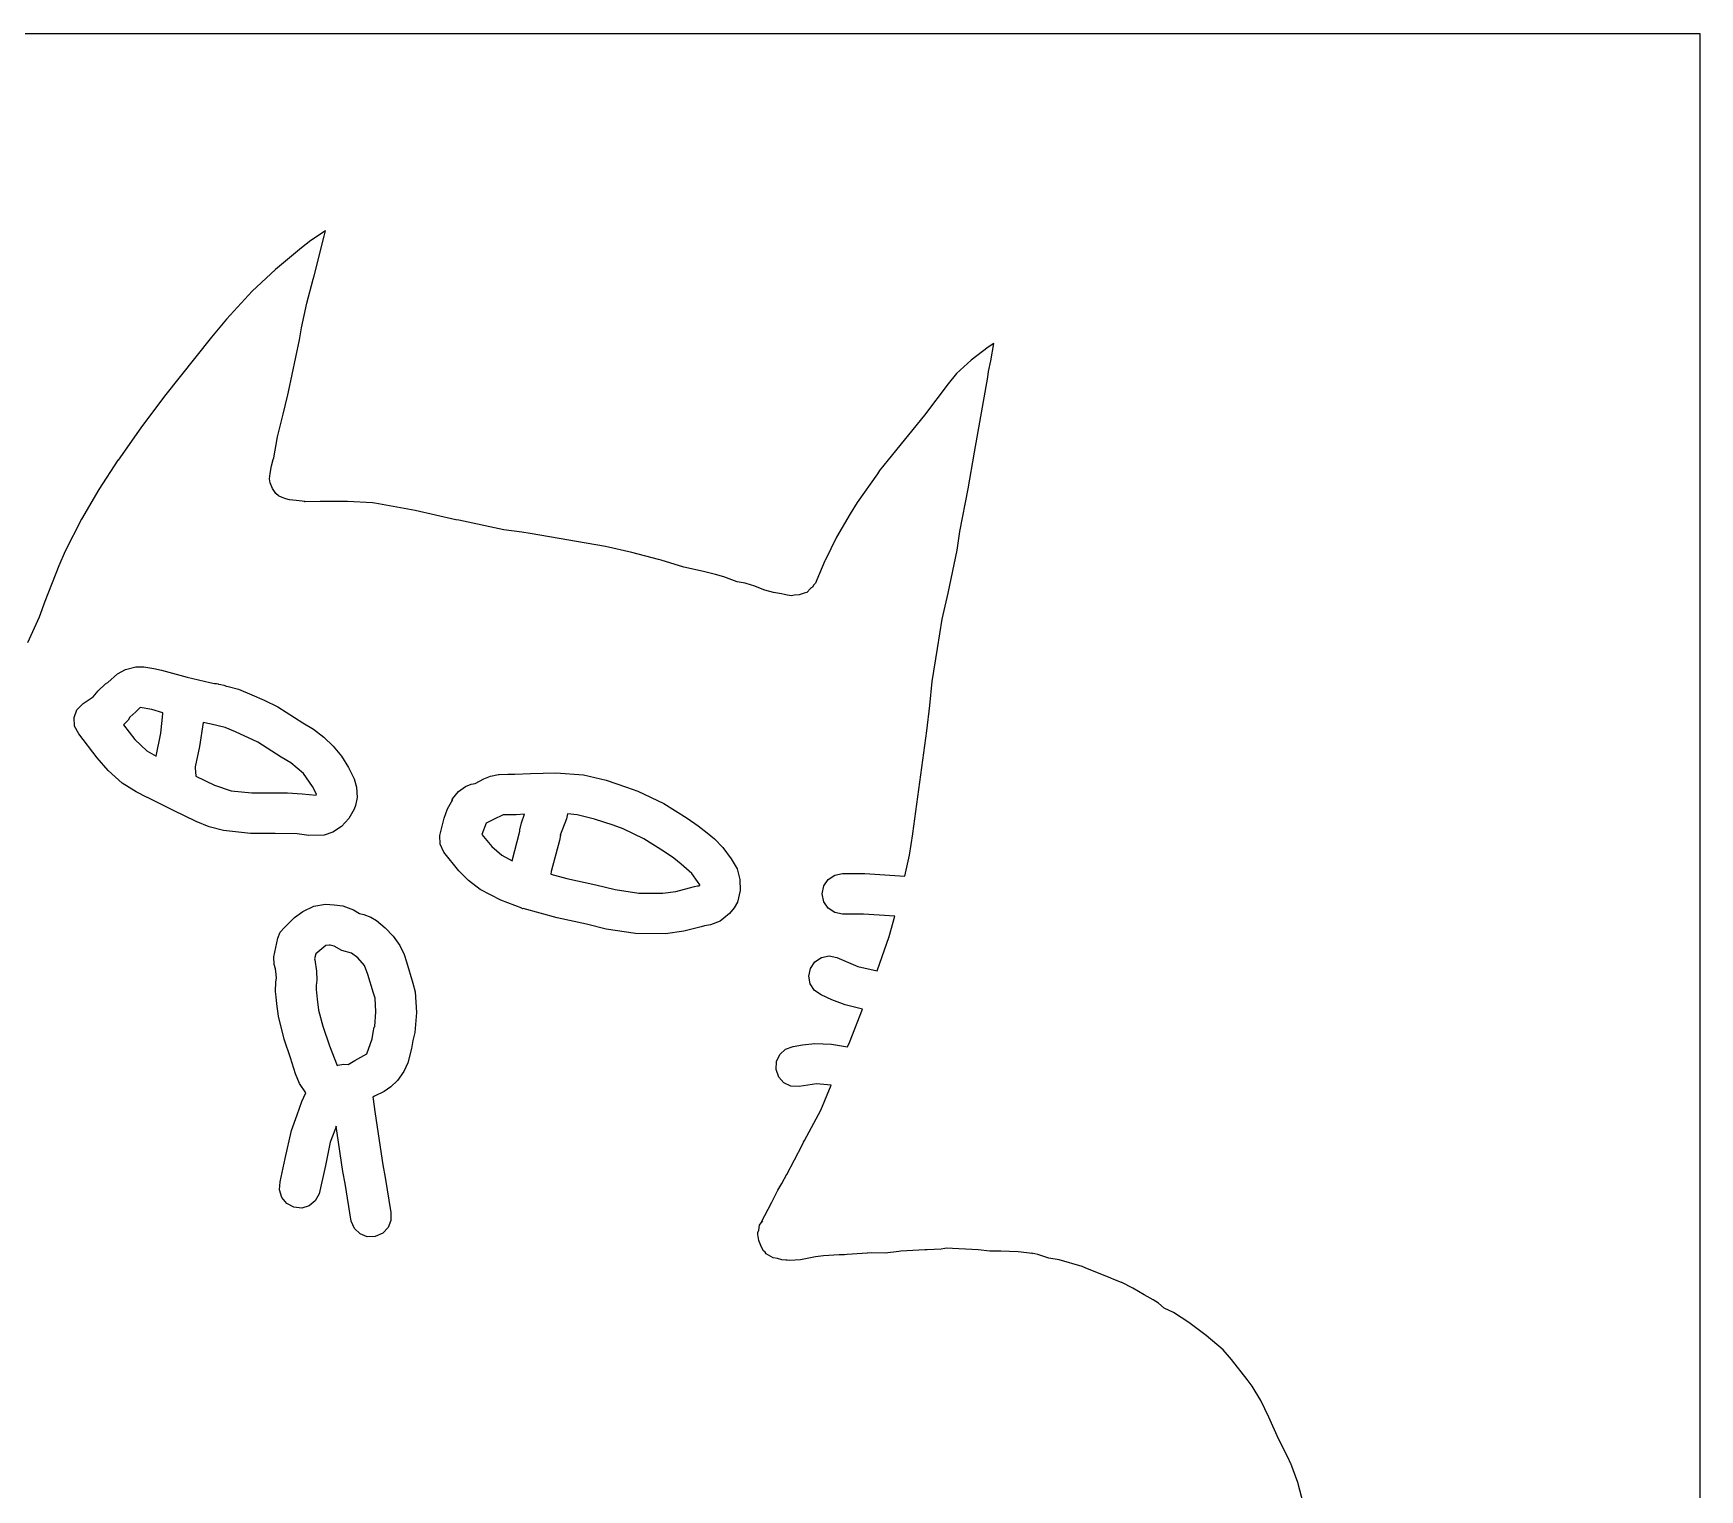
# Model space of a CAD drawing. Extents: x 2 to 598, y 382 to 3498.
# Drawn here: x 200.7 to 398, y 2505.6 to 2678 of the extents above; entities that cross this region are included whole.
import ezdxf

# ---------------------------------------------------------------- set-up
doc = ezdxf.new("R2010")
doc.units = 0

msp = doc.modelspace()

# ---------------------------------------------------------------- linework, layer by layer
at = {"layer": 'Calque 1'}
for p, q in [((1.99988, 2678), (398, 2678)), ((398, 2678), (398, 2478)), ((235.287, 2654.64), (233.53982, 2653.48142)), ((233.93018, 2649.29582), (235.13321, 2653.98701)), ((235.13321, 2653.98701), (235.28152, 2654.62624)), ((235.28152, 2654.62624), (235.287, 2654.64)), ((232.43138, 2652.59257), (229.34423, 2650.04337)), ((233.52382, 2653.46952), (232.43138, 2652.59257)), ((233.53982, 2653.48142), (233.52382, 2653.46952)), ((229.34423, 2650.04337), (226.60228, 2647.49366)), ((233.065411, 2646.048355), (233.81081, 2648.89171)), ((233.81081, 2648.89171), (233.93018, 2649.29582)), ((226.59528, 2647.48366), (223.57221, 2644.18102)), ((226.60228, 2647.49366), (226.59528, 2647.48366)), ((223.57221, 2644.18102), (221.7842, 2642.03748)), ((232.4357, 2643.121), (233.065411, 2646.048355)), ((232.21246, 2641.71695), (232.4357, 2643.121)), ((221.7842, 2642.03748), (216.22589, 2635.04566)), ((230.89626, 2635.57056), (232.21246, 2641.71695)), ((313.73944, 2640.83437), (311.728011, 2639.308937)), ((314.404, 2641.2793), (313.73944, 2640.83437)), ((314.0433, 2639.23757), (314.404, 2641.2793)), ((311.728011, 2639.308937), (309.99859, 2637.74308)), ((313.77665, 2637.97098), (314.0433, 2639.23757)), ((309.00071, 2636.49251), (306.1952, 2632.80178)), ((309.99859, 2637.74308), (309.00071, 2636.49251)), ((312.12869, 2628.40722), (313.69965, 2637.29402)), ((313.69965, 2637.29402), (313.77665, 2637.97098)), ((216.22589, 2635.04566), (213.395933, 2631.29671)), ((230.26014, 2632.91284), (230.81876, 2635.22484)), ((230.81876, 2635.22484), (230.89626, 2635.57056)), ((229.57801, 2630.25305), (230.26014, 2632.91284)), ((306.1952, 2632.80178), (301.91071, 2627.5313)), ((213.395933, 2631.29671), (210.70684, 2627.4823)), ((229.146, 2627.77), (229.57801, 2630.25305)), ((311.36129, 2624.0912), (312.12869, 2628.40722)), ((210.69884, 2627.4704), (208.439326, 2624.0221)), ((210.70684, 2627.4823), (210.69884, 2627.4704)), ((228.72458, 2625.90496), (228.88633, 2626.79999)), ((228.88633, 2626.79999), (229.075957, 2627.535785)), ((229.075957, 2627.535785), (229.14575, 2627.76428)), ((229.14575, 2627.76428), (229.146, 2627.77)), ((301.91071, 2627.5313), (300.88751, 2626.23526)), ((228.65117, 2625.27705), (228.72458, 2625.90496)), ((228.735425, 2624.799434), (228.65117, 2625.27705)), ((229.01966, 2624.13194), (228.735425, 2624.799434)), ((300.6313, 2625.86352), (298.24281, 2622.45184)), ((300.6343, 2625.87352), (300.6313, 2625.86352)), ((300.88751, 2626.23526), (300.6343, 2625.87352)), ((208.439326, 2624.0221), (206.37818, 2620.49925)), ((229.39643, 2623.548535), (229.01966, 2624.13194)), ((229.716992, 2623.247591), (229.39643, 2623.548535)), ((230.16429, 2623.05397), (229.716992, 2623.247591)), ((230.57718, 2622.90152), (230.16429, 2623.05397)), ((231.03297, 2622.79714), (230.57718, 2622.90152)), ((231.82, 2622.68138), (231.03297, 2622.79714)), ((232.51557, 2622.60228), (231.82, 2622.68138)), ((232.74966, 2622.57898), (232.51557, 2622.60228)), ((232.82566, 2622.56898), (232.74966, 2622.57898)), ((232.789594, 2622.568855), (232.82566, 2622.56898)), ((232.96673, 2622.55898), (232.789594, 2622.568855)), ((234.66224, 2622.60088), (232.96673, 2622.55898)), ((237.868475, 2622.59525), (234.66224, 2622.60088)), ((240.85049, 2622.42312), (237.868475, 2622.59525)), ((241.13471, 2622.39422), (240.85049, 2622.42312)), ((298.24281, 2622.45184), (297.41444, 2621.12737)), ((310.38874, 2619.0171), (311.36129, 2624.0912)), ((206.37218, 2620.48525), (204.44569, 2616.71132)), ((206.37818, 2620.49925), (206.37218, 2620.48525)), ((245.886196, 2621.499252), (241.13471, 2622.39422)), ((250.715, 2620.43051), (245.886196, 2621.499252)), ((250.718, 2620.43), (250.715, 2620.43051)), ((250.728, 2620.43), (250.718, 2620.43)), ((250.73436, 2620.43005), (250.728, 2620.43)), ((251.0837, 2620.36495), (250.73436, 2620.43005)), ((297.41444, 2621.12737), (295.786296, 2618.344412)), ((256.38415, 2619.22187), (251.0837, 2620.36495)), ((258.52148, 2618.95005), (256.38415, 2619.22187)), ((259.51626, 2618.81053), (258.52148, 2618.95005)), ((268.41597, 2617.26023), (259.51626, 2618.81053)), ((310.06008, 2616.81051), (310.38874, 2619.0171)), ((204.44569, 2616.71132), (203.70981, 2614.98429)), ((268.41897, 2617.25972), (268.41597, 2617.26023)), ((268.42987, 2617.25972), (268.41897, 2617.25972)), ((268.43287, 2617.2592), (268.42987, 2617.25972)), ((271.554608, 2616.550547), (268.43287, 2617.2592)), ((274.70639, 2615.70322), (271.554608, 2616.550547)), ((295.786296, 2618.344412), (294.43995, 2615.60368)), ((309.01777, 2611.73227), (310.06008, 2616.81051)), ((203.70981, 2614.98429), (202.02619, 2610.75148)), ((275.0304, 2615.61952), (274.70639, 2615.70322)), ((277.70053, 2614.82628), (275.0304, 2615.61952)), ((280.05025, 2614.31365), (277.70053, 2614.82628)), ((294.42085, 2615.55818), (293.43899, 2613.29682)), ((294.43995, 2615.60368), (294.42085, 2615.55818)), ((281.44087, 2613.95192), (280.05025, 2614.31365)), ((282.42995, 2613.66046), (281.44087, 2613.95192)), ((284.02004, 2613.07755), (282.42995, 2613.66046)), ((284.96261, 2612.91529), (284.02004, 2613.07755)), ((285.72174, 2612.69153), (284.96261, 2612.91529)), ((285.99149, 2612.61353), (285.72174, 2612.69153)), ((285.99449, 2612.61253), (285.99149, 2612.61353)), ((287.28588, 2612.09214), (285.99449, 2612.61253)), ((293.10051, 2612.71133), (292.9336, 2612.45295)), ((293.28965, 2612.92113), (293.10051, 2612.71133)), ((293.43899, 2613.29682), (293.28965, 2612.92113)), ((202.02619, 2610.75148), (201.35595, 2608.90404)), ((288.324585, 2611.802085), (287.28588, 2612.09214)), ((289.28007, 2611.65858), (288.324585, 2611.802085)), ((289.63199, 2611.55626), (289.28007, 2611.65858)), ((289.79219, 2611.54596), (289.63199, 2611.55626)), ((290.43659, 2611.40592), (289.79219, 2611.54596)), ((290.8159, 2611.48812), (290.43659, 2611.40592)), ((291.377074, 2611.54429), (290.8159, 2611.48812)), ((291.95795, 2611.73306), (291.377074, 2611.54429)), ((292.28144, 2611.80286), (291.95795, 2611.73306)), ((292.70674, 2612.27466), (292.28144, 2611.80286)), ((292.9336, 2612.45295), (292.70674, 2612.27466)), ((308.28448, 2608.65442), (309.01777, 2611.73227)), ((201.35595, 2608.90404), (200.001, 2605.87115)), ((307.75066, 2605.16419), (308.28448, 2608.65442)), ((307.11349, 2601.26469), (307.75066, 2605.16419)), ((210.646575, 2602.176175), (211.600523, 2602.700047)), ((211.600523, 2602.700047), (212.82801, 2602.99436)), ((212.82801, 2602.99436), (213.31635, 2603.01866)), ((213.31635, 2603.01866), (213.3169, 2603.02)), ((213.3169, 2603.02), (213.3179, 2603.015)), ((213.3179, 2603.015), (213.77472, 2603.0031)), ((213.77472, 2603.0031), (213.775, 2603)), ((213.775, 2603), (214.954848, 2602.82591)), ((214.954848, 2602.82591), (215.84464, 2602.60157)), ((208.36368, 2600.16766), (209.223701, 2601.002712)), ((209.223701, 2601.002712), (209.49591, 2601.15054)), ((209.49591, 2601.15054), (210.646575, 2602.176175)), ((215.84464, 2602.60157), (218.88528, 2601.79852)), ((218.88528, 2601.79852), (221.56005, 2601.16032)), ((221.56005, 2601.16032), (222.13469, 2601.04094)), ((222.13469, 2601.04094), (222.21479, 2601.04094)), ((222.21479, 2601.04094), (222.35018, 2601.02284)), ((222.35018, 2601.02284), (222.55327, 2600.98404)), ((222.55327, 2600.98404), (222.62047, 2600.96904)), ((222.62047, 2600.96904), (222.636, 2600.97)), ((222.636, 2600.97), (222.88766, 2600.9126)), ((222.88766, 2600.9126), (223.22976, 2600.8258)), ((223.22976, 2600.8258), (223.36412, 2600.786)), ((223.36412, 2600.786), (223.51708, 2600.7297)), ((223.51708, 2600.7297), (223.52508, 2600.7297)), ((223.52508, 2600.7297), (223.74729, 2600.6739)), ((306.84891, 2598.4168), (307.11349, 2601.26469)), ((206.56999, 2598.67524), (207.76372, 2599.44316)), ((207.76372, 2599.44316), (208.36368, 2600.16766)), ((223.74729, 2600.6739), (224.96634, 2600.38554)), ((224.96634, 2600.38554), (226.53523, 2599.71427)), ((226.53523, 2599.71427), (228.01053, 2599.07959)), ((228.01053, 2599.07959), (229.6229, 2598.27301)), ((205.497564, 2596.994835), (205.838715, 2597.934038)), ((205.566278, 2595.997957), (205.497564, 2596.994835)), ((205.838715, 2597.934038), (206.56999, 2598.67524)), ((212.09634, 2597.05395), (211.896861, 2596.709367)), ((212.83222, 2597.69733), (212.09634, 2597.05395)), ((213.3402, 2598.19239), (212.83222, 2597.69733)), ((213.34073, 2598.19239), (213.3402, 2598.19239)), ((214.70396, 2597.94175), (213.34073, 2598.19239)), ((216.01292, 2597.58364), (214.70396, 2597.94175)), ((215.762041, 2595.147225), (216.00102, 2597.44825)), ((216.00102, 2597.44825), (216.01292, 2597.58364)), ((229.6229, 2598.27301), (232.59326, 2596.39819)), ((306.48562, 2595.45058), (306.84891, 2598.4168)), ((206.0646, 2595.08373), (205.566278, 2595.997957)), ((208.243251, 2592.25776), (206.0646, 2595.08373)), ((211.896861, 2596.709367), (211.34807, 2596.13566)), ((211.34807, 2596.13566), (212.713828, 2594.421607)), ((215.2114, 2592.43925), (215.762041, 2595.147225)), ((220.78057, 2596.42453), (220.375551, 2593.588407)), ((220.78073, 2596.42455), (220.78057, 2596.42453)), ((221.72847, 2596.2318), (220.78073, 2596.42455)), ((222.58424, 2596.01424), (221.72847, 2596.2318)), ((223.40124, 2595.84475), (222.58424, 2596.01424)), ((224.63166, 2595.30524), (223.40124, 2595.84475)), ((227.2532, 2594.09601), (224.63166, 2595.30524)), ((232.59326, 2596.39819), (233.87329, 2595.62098)), ((233.87329, 2595.62098), (235.087831, 2594.697363)), ((304.8399, 2583.26938), (306.48062, 2595.41648)), ((306.48062, 2595.41648), (306.48562, 2595.45058)), ((212.713828, 2594.421607), (214.13033, 2593.04903)), ((214.13033, 2593.04903), (215.2114, 2592.43925)), ((220.375551, 2593.588407), (219.85504, 2591.15457)), ((230.02823, 2592.33798), (227.2532, 2594.09601)), ((235.087831, 2594.697363), (236.196579, 2593.632125)), ((236.196579, 2593.632125), (237.175529, 2592.426112)), ((209.557749, 2590.727626), (208.243251, 2592.25776)), ((219.85504, 2591.15457), (219.83484, 2591.04967)), ((219.83484, 2591.04967), (219.91344, 2590.0642)), ((231.18423, 2591.64293), (230.02823, 2592.33798)), ((232.667609, 2590.378702), (231.18423, 2591.64293)), ((237.175529, 2592.426112), (238.00068, 2591.08017)), ((238.00068, 2591.08017), (238.675019, 2589.74955)), ((211.21622, 2589.23964), (209.557749, 2590.727626)), ((212.850697, 2588.213635), (211.21622, 2589.23964)), ((219.91344, 2590.0642), (222.123674, 2589.003872)), ((222.123674, 2589.003872), (224.12093, 2588.34337)), ((233.74841, 2588.85241), (232.667609, 2590.378702)), ((238.675019, 2589.74955), (238.954018, 2588.758499)), ((251.863668, 2588.828581), (252.506346, 2589.129392)), ((252.506346, 2589.129392), (252.99306, 2589.21204)), ((252.99306, 2589.21204), (254.042495, 2589.76581)), ((254.042495, 2589.76581), (254.817678, 2590.058214)), ((254.817678, 2590.058214), (255.77791, 2590.25538)), ((255.77791, 2590.25538), (255.85641, 2590.26538)), ((255.85641, 2590.26538), (256.86462, 2590.28968)), ((256.86462, 2590.28968), (257.45218, 2590.30058)), ((257.45218, 2590.30058), (257.646, 2590.3)), ((257.646, 2590.3), (257.69, 2590.3)), ((257.69, 2590.3), (259.55501, 2590.3982)), ((259.55501, 2590.3982), (262.57033, 2590.4669)), ((262.57027, 2590.47038), (265.84087, 2590.22388)), ((262.57033, 2590.4669), (262.57027, 2590.47038)), ((265.84087, 2590.22388), (268.515214, 2589.589232)), ((268.515214, 2589.589232), (270.93203, 2588.77436)), ((214.1623, 2587.56068), (212.850697, 2588.213635)), ((214.1825, 2587.55068), (214.1623, 2587.56068)), ((217.26707, 2586.02467), (214.1825, 2587.55068)), ((224.12093, 2588.34337), (226.553746, 2588.092255)), ((226.553746, 2588.092255), (229.27721, 2588.07724)), ((229.27721, 2588.07724), (230.767673, 2588.099465)), ((230.767673, 2588.099465), (232.52662, 2587.99194)), ((232.52662, 2587.99194), (234.1596, 2587.81883)), ((234.1918, 2587.93153), (233.74841, 2588.85241)), ((234.1596, 2587.81883), (234.1818, 2587.90153)), ((234.1818, 2587.90153), (234.1918, 2587.93153)), ((239.01251, 2587.53672), (238.833189, 2586.60682)), ((238.954018, 2588.758499), (239.01251, 2587.53672)), ((249.735635, 2586.194694), (250.33586, 2587.31964)), ((250.252992, 2587.243063), (250.307293, 2587.403792)), ((250.33586, 2587.31964), (250.252992, 2587.243063)), ((250.307293, 2587.403792), (251.03969, 2588.23742)), ((251.03969, 2588.23742), (251.863668, 2588.828581)), ((270.93203, 2588.77436), (272.27148, 2588.30772)), ((272.27148, 2588.30772), (275.346779, 2586.82256)), ((219.956371, 2584.695345), (217.26707, 2586.02467)), ((238.040606, 2585.054128), (237.175361, 2584.117077)), ((238.65749, 2586.17297), (238.040606, 2585.054128)), ((238.833189, 2586.60682), (238.65749, 2586.17297)), ((248.83259, 2583.05582), (249.325096, 2585.097325)), ((249.325096, 2585.097325), (249.735635, 2586.194694)), ((255.15452, 2584.92515), (254.28532, 2584.51174)), ((256.31775, 2585.4786), (255.15452, 2584.92515)), ((256.95596, 2585.4886), (256.31775, 2585.4786)), ((257.543, 2585.5), (256.95596, 2585.4886)), ((257.738, 2585.5), (257.543, 2585.5)), ((257.7915, 2585.5), (257.738, 2585.5)), ((257.806, 2585.5), (257.7915, 2585.5)), ((257.811, 2585.5), (257.806, 2585.5)), ((257.85227, 2585.50444), (257.811, 2585.5)), ((258.85428, 2585.55714), (257.85227, 2585.50444)), ((258.4954, 2584.53809), (258.85455, 2585.5525)), ((258.85628, 2585.56114), (258.85428, 2585.55714)), ((258.85428, 2585.55714), (258.85628, 2585.55714)), ((258.85455, 2585.5525), (258.85428, 2585.55714)), ((258.85628, 2585.55714), (258.85628, 2585.56114)), ((263.795, 2585.018), (263.07049, 2583.0853)), ((263.93297, 2585.60814), (263.795, 2585.018)), ((263.93319, 2585.60817), (263.93297, 2585.60814)), ((265.06956, 2585.48518), (263.93319, 2585.60817)), ((267.127535, 2584.989328), (265.06956, 2585.48518)), ((269.32408, 2584.25115), (267.127535, 2584.989328)), ((275.346779, 2586.82256), (278.0918, 2585.10895)), ((278.0918, 2585.10895), (279.420918, 2584.1982)), ((221.495688, 2584.091034), (219.956371, 2584.695345)), ((223.19177, 2583.63722), (221.495688, 2584.091034)), ((226.376286, 2583.291964), (223.19177, 2583.63722)), ((229.30716, 2583.28117), (226.376286, 2583.291964)), ((231.9132, 2583.23517), (229.30716, 2583.28117)), ((233.290839, 2583.026282), (231.9132, 2583.23517)), ((235.10422, 2583.07187), (233.290839, 2583.026282)), ((236.162863, 2583.432698), (235.10422, 2583.07187)), ((237.175361, 2584.117077), (236.162863, 2583.432698)), ((248.847761, 2582.01605), (248.83259, 2583.05582)), ((254.28532, 2584.51174), (253.78716, 2583.16195)), ((253.78716, 2583.16195), (254.985784, 2581.733755)), ((257.38177, 2580.05516), (258.30213, 2583.54797)), ((258.299476, 2583.719592), (258.4954, 2584.53809)), ((258.30213, 2583.54797), (258.299476, 2583.719592)), ((263.10584, 2583.091555), (262.97229, 2582.43934)), ((263.07049, 2583.0853), (263.106643, 2583.170269)), ((263.106643, 2583.170269), (263.10584, 2583.091555)), ((270.52969, 2583.83412), (269.32408, 2584.25115)), ((272.973006, 2582.645183), (270.52969, 2583.83412)), ((279.420918, 2584.1982), (280.4529, 2583.34265)), ((280.4529, 2583.34265), (281.33448, 2582.632247)), ((304.431305, 2580.732143), (304.8359, 2583.24048)), ((304.8359, 2583.24048), (304.8399, 2583.26938)), ((249.3013, 2581.08023), (248.847761, 2582.01605)), ((251.059313, 2578.863867), (249.3013, 2581.08023)), ((254.985784, 2581.733755), (256.14567, 2580.72541)), ((262.97229, 2582.43934), (262.01369, 2578.79512)), ((275.43688, 2581.10922), (272.973006, 2582.645183)), ((276.534051, 2580.374218), (275.43688, 2581.10922)), ((281.33448, 2582.632247), (282.34167, 2581.61097)), ((282.34167, 2581.61097), (283.29613, 2580.30045)), ((256.14567, 2580.72541), (257.38177, 2580.05516)), ((277.40266, 2579.63593), (276.534051, 2580.374218)), ((278.64134, 2578.55279), (277.40266, 2579.63593)), ((283.29613, 2580.30045), (284.00978, 2579.08813)), ((284.00978, 2579.08813), (284.359375, 2577.832817)), ((303.88919, 2578.23717), (304.431305, 2580.732143)), ((252.195042, 2577.713625), (251.059313, 2578.863867)), ((253.60181, 2576.65673), (252.195042, 2577.713625)), ((262.01369, 2578.79512), (261.95269, 2578.45044)), ((261.95269, 2578.45044), (263.85439, 2577.959)), ((263.85439, 2577.959), (267.27743, 2577.21434)), ((267.27743, 2577.21434), (269.58685, 2576.6459)), ((279.32347, 2577.60504), (278.64134, 2578.55279)), ((278.98731, 2577.00815), (279.33923, 2577.07895)), ((279.58599, 2577.20765), (279.32347, 2577.60504)), ((279.33923, 2577.07895), (279.49839, 2577.09135)), ((279.49839, 2577.09135), (279.59399, 2577.13635)), ((279.59399, 2577.13635), (279.58599, 2577.20765)), ((284.359375, 2577.832817), (284.3772, 2576.54668)), ((294.10736, 2576.13859), (294.29599, 2577.072697)), ((294.29599, 2577.072697), (294.810301, 2577.835495)), ((294.810301, 2577.835495), (295.573104, 2578.349803)), ((295.573104, 2578.349803), (296.50721, 2578.53844)), ((296.50721, 2578.53844), (299.14064, 2578.53844)), ((299.14064, 2578.53844), (303.88919, 2578.23717)), ((256.04592, 2575.373985), (253.60181, 2576.65673)), ((258.53071, 2574.44239), (256.04592, 2575.373985)), ((269.58685, 2576.6459), (272.376713, 2576.22443)), ((272.376713, 2576.22443), (275.2046, 2576.20871)), ((275.2046, 2576.20871), (276.757164, 2576.422065)), ((276.757164, 2576.422065), (278.36564, 2576.83297)), ((278.36564, 2576.83297), (278.98731, 2577.00815)), ((284.050711, 2575.162447), (283.682947, 2574.464271)), ((284.3772, 2576.54668), (284.050711, 2575.162447)), ((294.29599, 2575.204515), (294.10736, 2576.13859)), ((294.810301, 2574.44171), (294.29599, 2575.204515)), ((230.40918, 2572.17489), (231.589577, 2573.322888)), ((231.589577, 2573.322888), (232.579935, 2574.046105)), ((232.579935, 2574.046105), (233.89682, 2574.66311)), ((233.89682, 2574.66311), (235.28123, 2574.92563)), ((235.28108, 2574.92934), (235.281, 2574.92)), ((235.281, 2574.92), (236.31091, 2574.8213)), ((235.28123, 2574.92563), (235.28108, 2574.92934)), ((236.31091, 2574.8213), (237.326815, 2574.716819)), ((237.326815, 2574.716819), (238.59139, 2574.23115)), ((238.59139, 2574.23115), (239.30711, 2573.79914)), ((239.30711, 2573.79914), (239.81871, 2573.70504)), ((239.81871, 2573.70504), (240.644293, 2573.384917)), ((240.644293, 2573.384917), (241.297462, 2572.997768)), ((258.62111, 2574.38349), (258.53071, 2574.44239)), ((258.67851, 2574.39539), (258.62111, 2574.38349)), ((262.69326, 2573.30295), (258.67851, 2574.39539)), ((266.17935, 2572.54227), (262.69326, 2573.30295)), ((282.42849, 2573.25076), (282.028874, 2572.916077)), ((283.1287, 2573.79749), (282.42849, 2573.25076)), ((283.682947, 2574.464271), (283.1287, 2573.79749)), ((295.573104, 2573.92738), (294.810301, 2574.44171)), ((296.50721, 2573.73873), (295.573104, 2573.92738)), ((298.96546, 2573.73873), (296.50721, 2573.73873)), ((302.67996, 2573.50826), (298.96546, 2573.73873)), ((302.04072, 2571.08153), (302.67996, 2573.50826)), ((229.64488, 2570.90107), (229.926009, 2571.598618)), ((229.926009, 2571.598618), (230.40918, 2572.17489)), ((241.297462, 2572.997768), (242.35602, 2572.09842)), ((242.35602, 2572.09842), (243.299476, 2571.148178)), ((243.299476, 2571.148178), (244.08718, 2570.04066)), ((268.52391, 2571.96556), (266.17935, 2572.54227)), ((272.0048, 2571.439065), (268.52391, 2571.96556)), ((275.52451, 2571.42038), (272.0048, 2571.439065)), ((277.70594, 2571.71789), (275.52451, 2571.42038)), ((279.74493, 2572.23635), (277.70594, 2571.71789)), ((280.13767, 2572.34642), (279.74493, 2572.23635)), ((280.87871, 2572.45391), (280.13767, 2572.34642)), ((282.028874, 2572.916077), (280.87871, 2572.45391)), ((229.14776, 2568.67795), (229.64488, 2570.90107)), ((235.33018, 2570.02063), (234.13232, 2569.02793)), ((235.7069, 2570.05263), (235.33018, 2570.02063)), ((235.7073, 2570.05254), (235.7069, 2570.05263)), ((235.8401, 2570.04754), (235.7073, 2570.05254)), ((235.84062, 2570.04854), (235.8401, 2570.04754)), ((236.28607, 2569.94053), (235.84062, 2570.04854)), ((237.21521, 2569.41808), (236.28607, 2569.94053)), ((238.34848, 2569.11733), (237.21521, 2569.41808)), ((244.08718, 2570.04066), (244.587587, 2568.953347)), ((300.59533, 2567.0456), (302.04072, 2571.08153)), ((229.178405, 2567.780255), (229.14776, 2568.67795)), ((229.34051, 2567.26821), (229.178405, 2567.780255)), ((229.44645, 2566.6052), (229.34051, 2567.26821)), ((234.13232, 2569.02793), (233.99176, 2568.43365)), ((233.99176, 2568.43365), (234.02896, 2568.31738)), ((234.02896, 2568.31738), (234.22947, 2566.98671)), ((239.10657, 2568.56801), (238.34848, 2569.11733)), ((239.91427, 2567.67039), (239.10657, 2568.56801)), ((240.3034, 2566.59862), (239.91427, 2567.67039)), ((244.587587, 2568.953347), (244.86181, 2568.10176)), ((244.86181, 2568.10176), (245.61526, 2565.57995)), ((292.506757, 2566.379969), (292.69401, 2567.3145)), ((292.69401, 2567.3145), (293.217521, 2568.090943)), ((293.217521, 2568.090943), (293.99832, 2568.60796)), ((293.99832, 2568.60796), (294.917635, 2568.786703)), ((294.917635, 2568.786703), (295.83542, 2568.59796)), ((295.83542, 2568.59796), (298.29366, 2567.5572)), ((298.29366, 2567.5572), (300.59533, 2567.0456)), ((229.36735, 2564.57122), (229.37925, 2565.72877)), ((229.37925, 2565.72877), (229.47385, 2566.14477)), ((229.47385, 2566.14477), (229.44645, 2566.6052)), ((234.26977, 2565.93044), (234.15867, 2565.27674)), ((234.15867, 2565.27674), (234.16267, 2564.79304)), ((234.22947, 2566.98671), (234.26977, 2565.93044)), ((240.96847, 2564.3755), (240.3034, 2566.59862)), ((245.61526, 2565.57995), (245.88139, 2564.54746)), ((292.686203, 2565.477508), (292.506757, 2566.379969)), ((293.190979, 2564.70819), (292.686203, 2565.477508)), ((229.42265, 2563.93405), (229.36735, 2564.57122)), ((229.51665, 2563.10929), (229.42265, 2563.93405)), ((234.16267, 2564.79304), (234.19367, 2564.44733)), ((234.19367, 2564.44733), (234.28207, 2563.67425)), ((234.28207, 2563.67425), (234.44537, 2562.38286)), ((241.13849, 2563.80499), (240.96847, 2564.3755)), ((241.235601, 2562.16795), (241.13849, 2563.80499)), ((245.88139, 2564.54746), (246.046944, 2562.093458)), ((293.97972, 2564.17309), (293.190979, 2564.70819)), ((295.246544, 2563.603563), (293.97972, 2564.17309)), ((296.83019, 2562.98866), (295.246544, 2563.603563)), ((229.70268, 2561.65305), (229.51665, 2563.10929)), ((230.384237, 2558.947395), (229.70268, 2561.65305)), ((234.44537, 2562.38286), (234.959725, 2560.462702)), ((241.10079, 2560.45171), (241.235601, 2562.16795)), ((246.046944, 2562.093458), (245.84679, 2559.71933)), ((298.88329, 2562.49257), (296.83019, 2562.98866)), ((297.32421, 2558.54604), (298.88329, 2562.49257)), ((234.959725, 2560.462702), (235.73211, 2558.13867)), ((240.79279, 2558.95877), (240.9039, 2559.73495)), ((240.9039, 2559.73495), (241.056698, 2560.370155)), ((241.056698, 2560.370155), (241.10079, 2560.45171)), ((245.84679, 2559.71933), (245.60752, 2558.76693)), ((231.14342, 2556.73449), (230.384237, 2558.947395)), ((235.73211, 2558.13867), (236.64678, 2555.81943)), ((240.18146, 2557.18627), (240.79279, 2558.95877)), ((245.46076, 2557.83004), (245.02263, 2556.142167)), ((245.60752, 2558.76693), (245.46076, 2557.83004)), ((289.071446, 2557.13244), (289.750996, 2557.752709)), ((289.750996, 2557.752709), (290.64762, 2558.07579)), ((290.64762, 2558.07579), (291.74346, 2558.276938)), ((291.74346, 2558.276938), (293.23557, 2558.44321)), ((293.23557, 2558.44321), (295.212992, 2558.360213)), ((295.212992, 2558.360213), (297.10046, 2558.02049)), ((297.10046, 2558.02049), (297.32421, 2558.54604)), ((231.70793, 2554.828743), (231.14342, 2556.73449)), ((236.64678, 2555.81943), (236.72328, 2555.85353)), ((236.72328, 2555.85353), (237.44054, 2555.98014)), ((237.44054, 2555.98014), (237.95524, 2555.94294)), ((237.95524, 2555.94294), (238.75209, 2556.39717)), ((238.75209, 2556.39717), (240.18146, 2557.18627)), ((245.02263, 2556.142167), (244.568151, 2555.12129)), ((288.62397, 2555.35089), (288.67407, 2556.302621)), ((288.947077, 2554.454124), (288.62397, 2555.35089)), ((288.67407, 2556.302621), (289.071446, 2557.13244)), ((232.195984, 2553.699378), (231.70793, 2554.828743)), ((232.93298, 2552.56937), (232.195984, 2553.699378)), ((243.82004, 2554.05042), (243.010291, 2553.275289)), ((244.568151, 2555.12129), (243.82004, 2554.05042)), ((289.567493, 2553.774502), (288.947077, 2554.454124)), ((290.397499, 2553.377162), (289.567493, 2553.774502)), ((291.34938, 2553.32724), (290.397499, 2553.377162)), ((293.41541, 2553.64712), (291.34938, 2553.32724)), ((295.16621, 2553.47968), (293.41541, 2553.64712)), ((293.91202, 2550.53516), (295.16621, 2553.47968)), ((231.92477, 2550.00002), (232.49269, 2551.56478)), ((232.49269, 2551.56478), (232.93298, 2552.56937)), ((241.06827, 2552.18904), (240.89515, 2552.0862)), ((240.89515, 2552.0862), (240.90315, 2551.83299)), ((240.90315, 2551.83299), (241.11813, 2550.38088)), ((242.232629, 2552.75865), (241.06827, 2552.18904)), ((243.010291, 2553.275289), (242.232629, 2552.75865)), ((231.23489, 2548.1438), (231.92477, 2550.00002)), ((241.11813, 2550.38088), (241.12113, 2550.35968)), ((241.12113, 2550.35968), (241.41051, 2548.53602)), ((292.00671, 2546.92763), (293.91202, 2550.53516)), ((230.488141, 2544.797558), (231.23489, 2548.1438)), ((236.44284, 2548.37996), (235.82324, 2546.73458)), ((236.53484, 2548.63576), (236.44284, 2548.37996)), ((236.66507, 2547.81514), (236.53484, 2548.63576)), ((237.32394, 2543.27381), (236.66507, 2547.81514)), ((241.41051, 2548.53602), (242.06112, 2544.04482)), ((235.82324, 2546.73458), (235.25764, 2543.979407)), ((289.88643, 2542.9134), (291.71422, 2546.37417)), ((291.71422, 2546.37417), (291.8956, 2546.73126)), ((291.8956, 2546.73126), (292.00671, 2546.92763)), ((229.92386, 2542.03564), (230.488141, 2544.797558)), ((235.25764, 2543.979407), (234.51582, 2540.63625)), ((242.06112, 2544.04482), (242.33811, 2542.58083)), ((229.831945, 2541.086847), (229.92386, 2542.03564)), ((237.59214, 2541.85839), (237.32394, 2543.27381)), ((238.31355, 2537.3951), (237.59214, 2541.85839)), ((242.33811, 2542.58083), (242.99905, 2538.4369)), ((288.82551, 2541.07475), (289.32057, 2541.84576)), ((289.32057, 2541.84576), (289.90193, 2542.9413)), ((289.90193, 2542.9413), (289.88643, 2542.9134)), ((230.101717, 2540.20702), (229.831945, 2541.086847)), ((230.681761, 2539.492583), (230.101717, 2540.20702)), ((234.06316, 2539.797625), (233.348847, 2539.217817)), ((234.51582, 2540.63625), (234.06316, 2539.797625)), ((286.88144, 2537.25172), (288.14596, 2539.63349)), ((288.14596, 2539.63349), (288.82551, 2541.07475)), ((231.52066, 2539.03996), (230.681761, 2539.492583)), ((232.469231, 2538.948154), (231.52066, 2539.03996)), ((233.348847, 2539.217817), (232.469231, 2538.948154)), ((242.99905, 2538.4369), (243.017745, 2537.483937)), ((238.700337, 2536.524102), (238.31355, 2537.3951)), ((239.367897, 2535.89102), (238.700337, 2536.524102)), ((240.224132, 2535.554451), (239.367897, 2535.89102)), ((242.048058, 2535.959796), (241.17694, 2535.57299)), ((242.681204, 2536.627507), (242.048058, 2535.959796)), ((243.017745, 2537.483937), (242.681204, 2536.627507)), ((286.46753, 2536.0626), (286.57192, 2536.33183)), ((286.48513, 2535.82954), (286.46753, 2536.0626)), ((286.57778, 2535.087705), (286.48513, 2535.82954)), ((286.57192, 2536.33183), (286.67162, 2536.91009)), ((286.67162, 2536.91009), (286.9698, 2537.35761)), ((286.89044, 2537.26772), (286.88144, 2537.25172)), ((287.0044, 2537.44551), (286.88244, 2537.25172)), ((286.88244, 2537.25172), (286.89044, 2537.26772)), ((286.9698, 2537.35761), (287.0044, 2537.44551)), ((241.17694, 2535.57299), (240.224132, 2535.554451)), ((286.90836, 2534.30147), (286.57778, 2535.087705)), ((287.13729, 2533.86273), (286.90836, 2534.30147)), ((287.34451, 2533.7108), (287.13729, 2533.86273)), ((287.46698, 2533.54441), (287.34451, 2533.7108)), ((299.87536, 2533.63392), (299.44489, 2533.60762)), ((301.55898, 2533.59772), (299.87536, 2533.63392)), ((303.16611, 2533.82096), (301.55898, 2533.59772)), ((303.40434, 2533.84576), (303.16611, 2533.82096)), ((306.22743, 2534.01474), (303.40434, 2533.84576)), ((306.50441, 2533.98684), (306.22743, 2534.01474)), ((308.20043, 2534.07414), (306.50441, 2533.98684)), ((308.61074, 2534.14184), (308.20043, 2534.07414)), ((308.78696, 2534.18474), (308.61074, 2534.14184)), ((312.56968, 2533.99561), (308.78696, 2534.18474)), ((313.92411, 2533.84575), (312.56968, 2533.99561)), ((315.23515, 2533.84575), (313.92411, 2533.84575)), ((317.284499, 2533.773588), (315.23515, 2533.84575)), ((318.99874, 2533.57289), (317.284499, 2533.773588)), ((288.28399, 2533.06382), (287.46698, 2533.54441)), ((288.81367, 2532.96972), (288.28399, 2533.06382)), ((289.32165, 2532.79661), (288.81367, 2532.96972)), ((289.79552, 2532.76971), (289.32165, 2532.79661)), ((289.88442, 2532.78061), (289.79552, 2532.76971)), ((289.93352, 2532.77061), (289.88442, 2532.78061)), ((290.273537, 2532.724872), (289.93352, 2532.77061)), ((291.53394, 2532.83161), (290.273537, 2532.724872)), ((293.28887, 2533.18559), (291.53394, 2532.83161)), ((294.26401, 2533.30238), (293.28887, 2533.18559)), ((296.08922, 2533.40832), (294.26401, 2533.30238)), ((296.75119, 2533.42432), (296.08922, 2533.40832)), ((297.0504, 2533.46202), (296.75119, 2533.42432)), ((299.427, 2533.6), (297.0504, 2533.46202)), ((299.44489, 2533.60762), (299.427, 2533.6)), ((319.6256, 2533.4307), (318.91194, 2533.59969)), ((318.91194, 2533.59969), (318.92484, 2533.58939)), ((318.92484, 2533.58939), (318.99874, 2533.57289)), ((320.93249, 2533.01729), (319.6256, 2533.4307)), ((322.17273, 2532.81989), (320.93249, 2533.01729)), ((324.88574, 2532.02097), (322.17273, 2532.81989)), ((325.52188, 2531.76466), (324.88574, 2532.02097)), ((326.59778, 2531.33057), (325.52188, 2531.76466)), ((328.25763, 2530.63036), (326.59778, 2531.33057)), ((328.639, 2530.50737), (328.25763, 2530.63036)), ((329.52732, 2530.14925), (328.639, 2530.50737)), ((329.56662, 2530.13325), (329.52732, 2530.14925)), ((330.896073, 2529.469608), (329.56662, 2530.13325)), ((332.20574, 2528.68424), (330.896073, 2529.469608)), ((333.28629, 2528.09048), (332.20574, 2528.68424)), ((333.90692, 2527.69464), (333.28629, 2528.09048)), ((334.60559, 2527.10915), (333.90692, 2527.69464)), ((335.67633, 2526.56603), (334.60559, 2527.10915)), ((337.50877, 2525.39659), (335.67633, 2526.56603)), ((339.574108, 2523.875995), (337.50877, 2525.39659)), ((341.58966, 2522.1787), (339.574108, 2523.875995)), ((342.57771, 2521.0227), (341.58966, 2522.1787)), ((344.42721, 2518.65953), (342.57771, 2521.0227)), ((344.99152, 2517.86217), (344.42721, 2518.65953)), ((346.021817, 2516.163263), (344.99152, 2517.86217)), ((347.00122, 2514.17298), (346.021817, 2516.163263)), ((348.13086, 2511.64704), (347.00122, 2514.17298)), ((349.26464, 2509.38671), (348.13086, 2511.64704)), ((349.56075, 2508.75626), (349.26464, 2509.38671)), ((349.57725, 2508.71906), (349.56075, 2508.75626)), ((350.418554, 2506.441265), (349.57725, 2508.71906)), ((351.07328, 2503.88267), (350.418554, 2506.441265))]:
    msp.add_line(p, q, dxfattribs=at)

doc.saveas('drawing.dxf')
